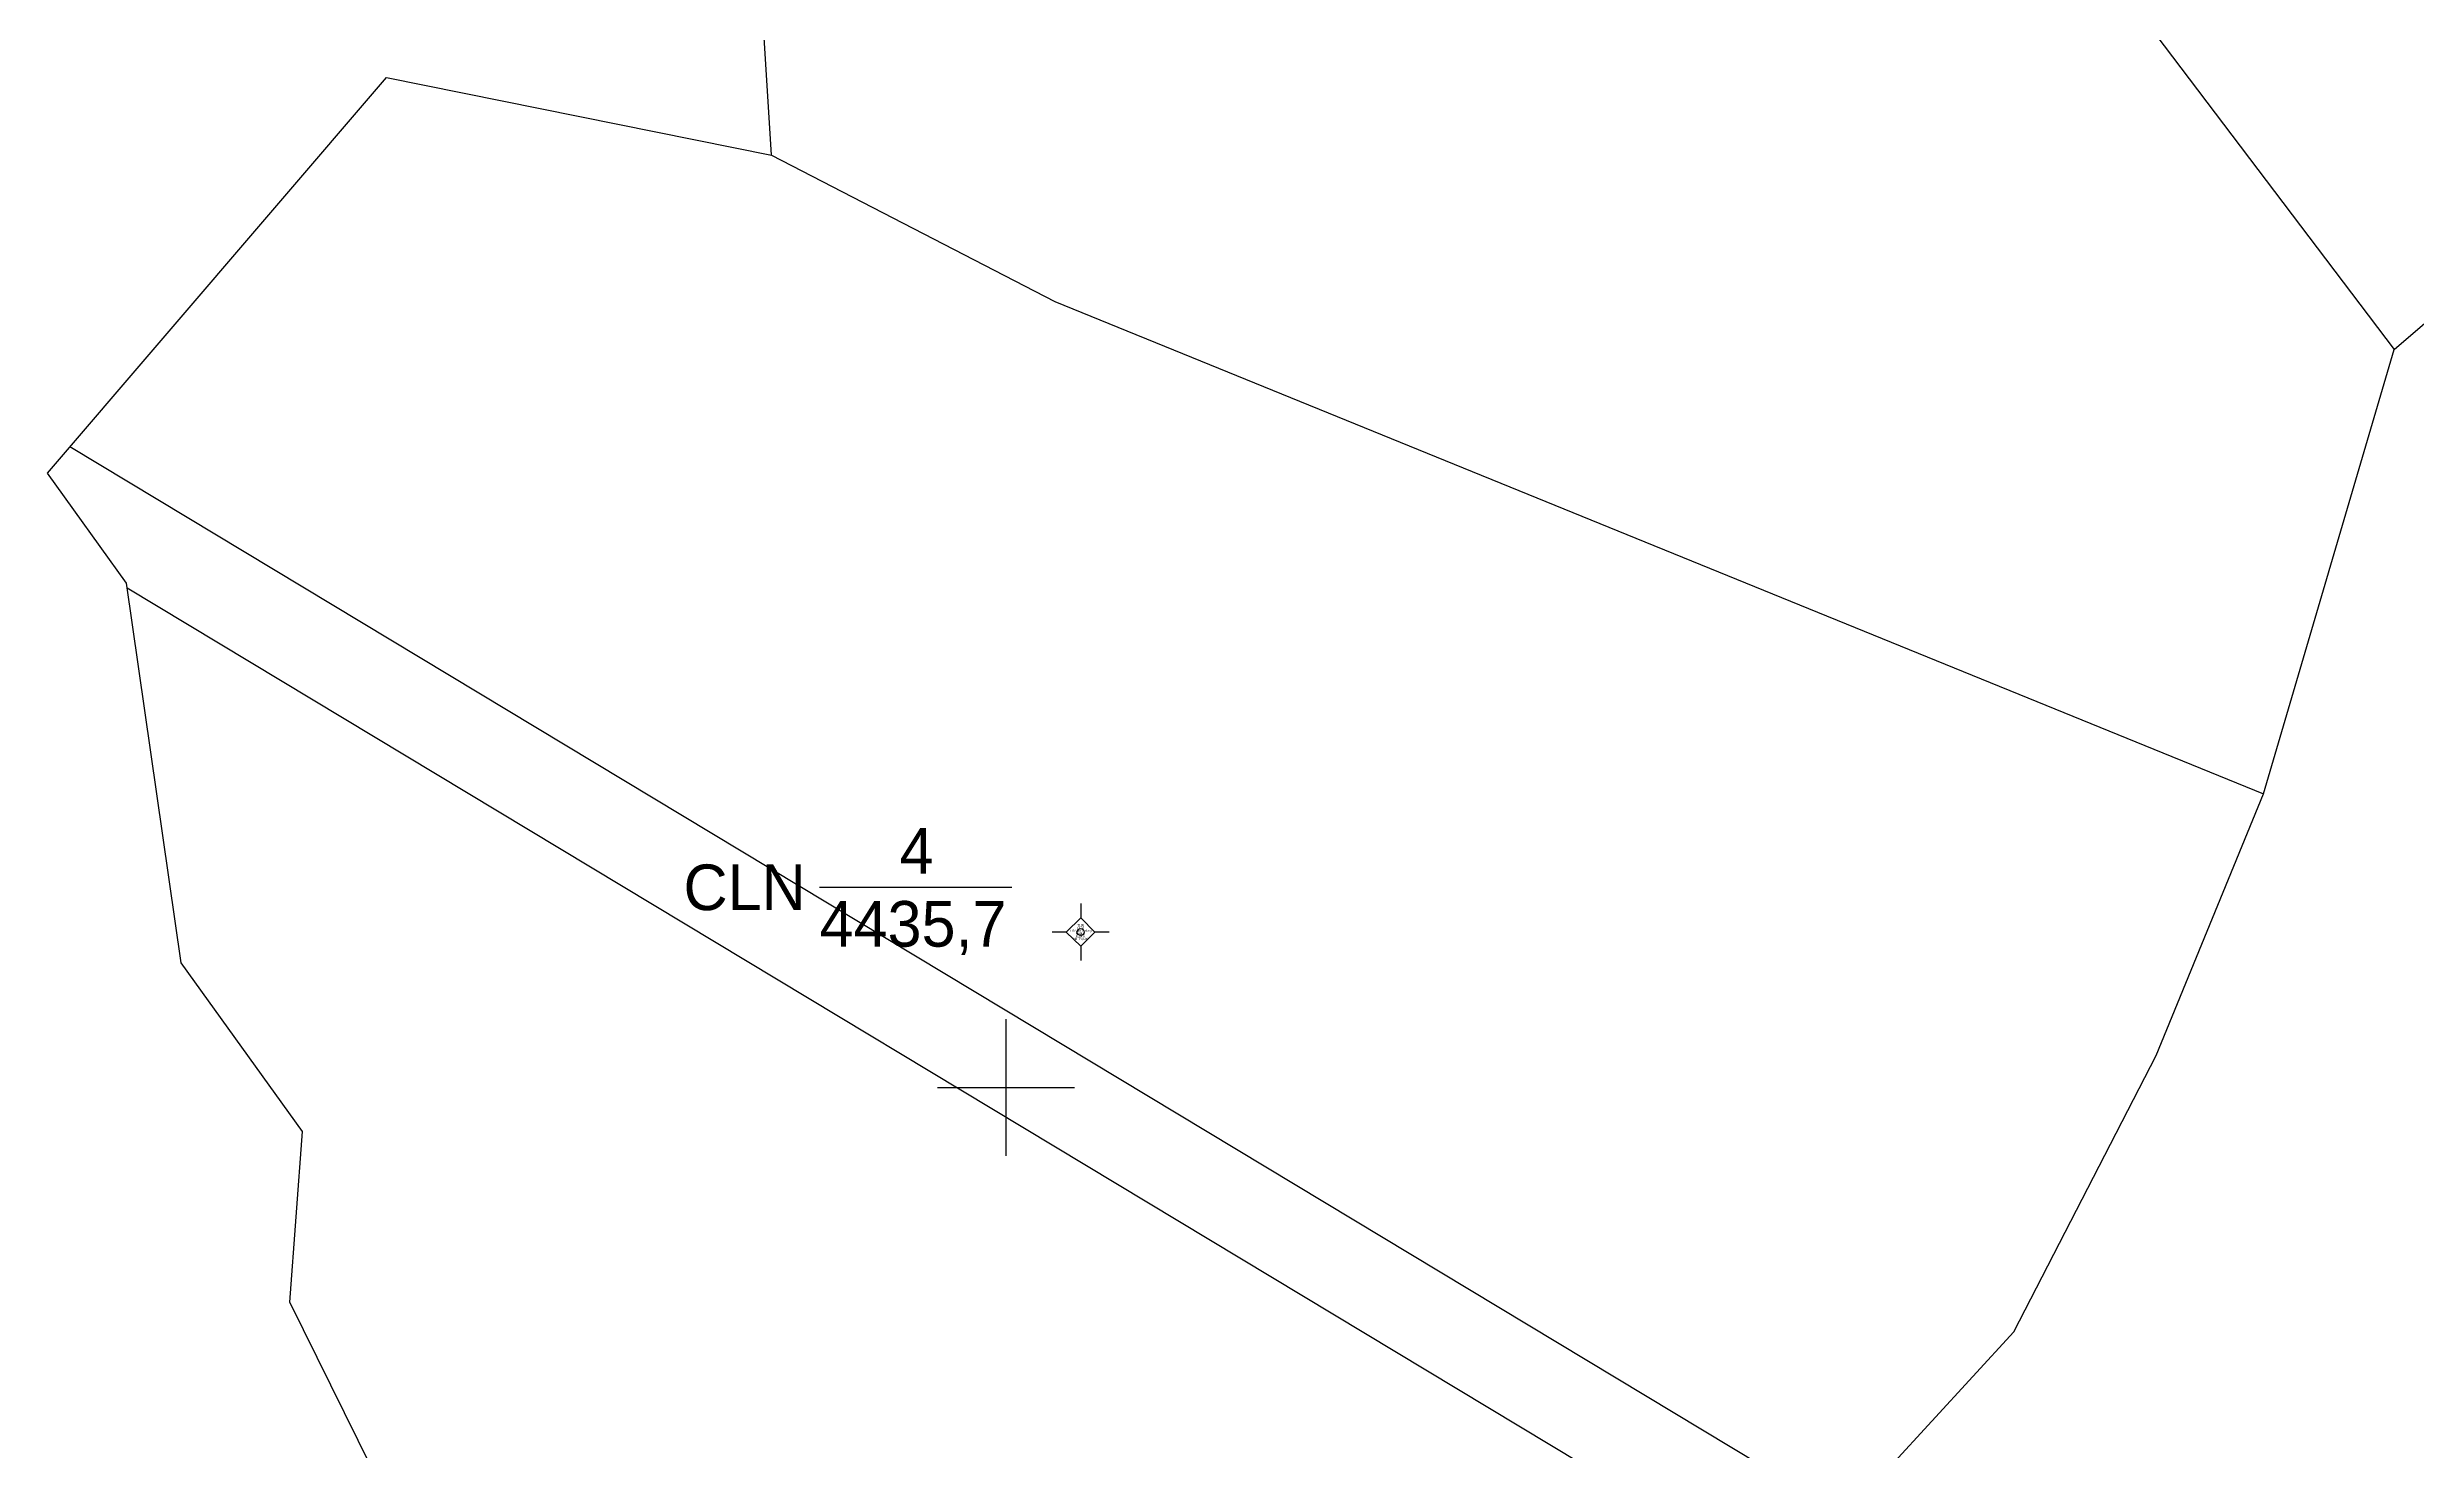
# Model space of a CAD drawing. Extents: x 551890 to 552618, y 1835759 to 1836646.
# Drawn here: x 551958 to 552061.8, y 1836284.1 to 1836345.6 of the extents above; entities that cross this region are included whole.
import ezdxf

# ---------------------------------------------------------------- set-up
doc = ezdxf.new("R2010")
doc.units = 0
for name, color, linetype in [('Level 10', 7, 'Continuous'), ('Level 11', 7, 'Continuous'), ('Level 13', 7, 'Continuous'), ('Level 15', 7, 'Continuous'), ('Level 2', 7, 'Continuous'), ('Level 4', 7, 'Continuous'), ('Level 50', 7, 'Continuous'), ('Level 63', 7, 'Continuous')]:
    doc.layers.add(name, color=color, linetype=linetype)

msp = doc.modelspace()

# ---------------------------------------------------------------- linework, layer by layer
at = {"layer": 'Level 10'}
msp.add_line((552055.06, 1836312.87), (552060.78, 1836332.33), dxfattribs=at)
for points in [[(552060.78, 1836332.33), (552065.19, 1836336.11), (552070.95, 1836336.36), (552074.79, 1836335.87), (552086.42, 1836319.69), (552090.66, 1836321.58), (552111.13, 1836339), (552119.58, 1836358.09), (552120.61, 1836362.36), (552113.97, 1836370.93), (552106.4, 1836384.32), (552108.74, 1836393.73), (552122.36, 1836397.08)], [(551989.73, 1836340.85), (551988.77, 1836356.32), (551990.18, 1836365.49), (551995.88, 1836377.6), (552008.96, 1836385.76)], [(552008.96, 1836385.76), (552015.14, 1836378.67), (552037.99, 1836362.44), (552060.78, 1836332.33)], [(551974.63, 1836278.48), (551968.64, 1836290.59), (551969.2, 1836298.08), (551963.89, 1836305.46), (551961.49, 1836322.1), (551958.03, 1836326.91), (551972.88, 1836344.24), (551989.73, 1836340.85)], [(551989.73, 1836340.85), (552002.14, 1836334.44), (552055.06, 1836312.87)], [(552034.74, 1836271.57), (552038.74, 1836283.42), (552044.13, 1836289.29), (552050.35, 1836301.4), (552055.06, 1836312.87)]]:
    msp.add_lwpolyline(points, dxfattribs=at)
at = {"layer": 'Level 11'}
for p, q in [((552003.27, 1836308.06), (552003.27, 1836307.44)), ((552002.64, 1836306.81), (552002.02, 1836306.81)), ((552003.27, 1836307.44), (552002.64, 1836306.81)), ((552002.64, 1836306.81), (552003.27, 1836306.19)), ((552003.89, 1836306.81), (552003.27, 1836307.44)), ((552003.27, 1836306.19), (552003.89, 1836306.81)), ((552004.52, 1836306.81), (552003.89, 1836306.81)), ((552003.27, 1836306.19), (552003.27, 1836305.56))]:
    msp.add_line(p, q, dxfattribs=at)
msp.add_circle((552003.27, 1836306.81), 0.15, dxfattribs=at)
at = {"layer": 'Level 13'}
msp.add_line((551991.84, 1836308.77), (552000.26, 1836308.77), dxfattribs=at)
at = {"layer": 'Level 50'}
for p, q in [((552037.79, 1836280.6), (551959.02, 1836328.06)), ((552036.48, 1836276.72), (551961.52, 1836321.88))]:
    msp.add_line(p, q, dxfattribs=at)
at = {"layer": 'Level 63'}
for points in [[(552000, 1836297), (552000, 1836303)], [(551997, 1836300), (552003, 1836300)]]:
    msp.add_lwpolyline(points, dxfattribs=at)

# ---------------------------------------------------------------- texts
at = {"layer": 'Level 13'}
msp.add_text('4', height=2, dxfattribs=at).set_placement((551995.34, 1836309.37))
at = {"layer": 'Level 15'}
for s, p in [('Hồ Văn Tường', (552002.82, 1836306.82)), ('Khối 6', (552003.06, 1836306.7)), ('7195', (552003.12, 1836307.06)), ('CLN', (552003.12, 1836306.94)), ('Hồ Thị Lời', (552002.94, 1836306.46)), ('Khối 6', (552003.06, 1836306.58))]:
    msp.add_text(s, height=0.1, dxfattribs=at).set_placement(p)
at = {"layer": 'Level 2'}
msp.add_text('CLN', height=2, dxfattribs=at).set_placement((551985.88, 1836307.77))
at = {"layer": 'Level 4'}
msp.add_text('4435,7', height=2, dxfattribs=at).set_placement((551991.84, 1836306.17))

doc.saveas('drawing.dxf')
